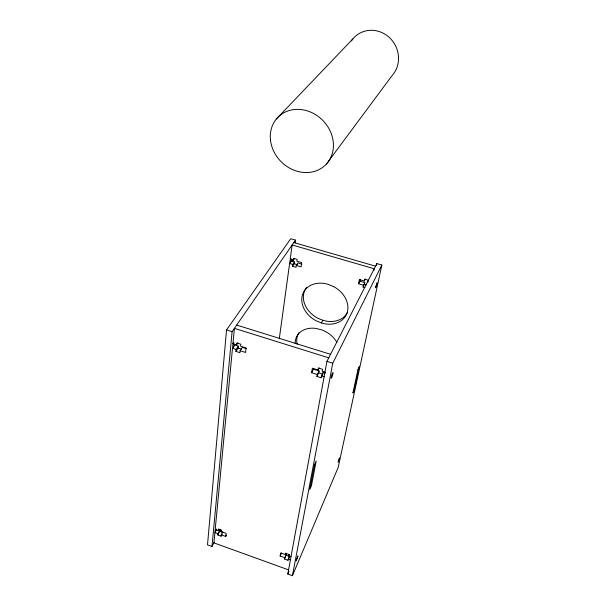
<?xml version="1.0" encoding="UTF-8"?>
<svg xmlns="http://www.w3.org/2000/svg" width="606" height="606" viewBox="0 0 606 606"><rect width="100%" height="100%" fill="white"/><g stroke="black" fill="none" stroke-linecap="round" stroke-linejoin="round"><path stroke-width="0.91" d="M295.114 242.923L295.508 240.112L290.713 238.734L226.53 329.922L207.51 544.87L211.979 546.491L214.198 542.34M211.979 546.491L232.09 331.664L295.508 240.112M216.456 529.689L214.903 532.56L213.918 542.862L288.539 569.882M246.21 348.601L242.324 347.374L240.12 350.722L239.923 352.677L235.923 351.412L238.15 348.071L238.347 346.117L234.734 344.973L232.484 348.306L215.206 529.424L218.221 530.508L218.993 529.068M237.908 342.92L236.567 344.912L232.924 343.761L234.393 328.346L328.755 357.828M222.235 534.022L221.084 536.181L217.774 534.992L217.91 533.644L219.842 530.045L218.342 529.508M218.221 530.508L218.357 529.144L221.682 530.333L221.546 531.697L226.083 533.325L225.75 536.462L221.22 534.833L222.758 531.947M235.923 351.412L236.12 349.457L238.347 346.117M236.567 344.912L236.764 342.935L240.787 344.208L240.59 346.185L246.081 347.92L245.589 352.457L240.12 350.722M217.774 534.992L219.705 531.394L219.842 530.045M221.084 536.181L221.22 534.833M279.268 338.913L289.607 263.489L291.281 261.004L294.44 261.936L294.19 263.754L292.531 266.246L296.023 267.276L296.281 265.458L297.925 262.959L301.894 264.125M292.501 261.663L292.766 259.792M292.531 266.246L292.781 264.428L294.44 261.936M373.864 270.556L374.243 268.776L292.145 244.968L290.183 259.27L293.372 260.201L293.63 258.361L297.145 259.391L296.887 261.231L301.682 262.64L301.061 266.86L296.281 265.458M289.282 557.247L287.964 560.262L284.555 559.035L284.79 557.702L280.146 556.028L280.684 552.93L285.343 554.604L286.009 553.096M311.62 372.72L313.476 369.198L319.089 370.97L317.271 374.508L311.62 372.72L312.401 368.198L318.074 369.993L319.165 367.872M285.343 554.604L285.585 553.248L289.009 554.482L288.767 555.831L291.107 556.672M316.923 376.455L318.748 372.917L322.869 374.22L321.066 377.773L316.923 376.455L317.271 374.508M318.074 369.993L318.423 368.024L322.597 369.334L322.24 371.304L325.278 372.266M284.555 559.035L286.449 553.937L284.79 557.702M318.748 372.917L319.089 370.97M287.964 560.262L289.524 555.907M321.066 377.773L321.422 375.826L323.225 372.281L325.483 372.993M322.983 373.569L323.225 372.281M287.797 574.018L326.937 361.381L376.879 263.61L381.856 265.049L338.231 467.287L292.425 575.7L287.797 574.018L288.91 571.428M292.425 575.7L332.755 363.206L381.856 265.049M358.555 283.782L359.934 281.161L364.82 282.601L363.464 285.229L358.555 283.782L359.396 279.571L364.327 281.01L365.342 279.048M359.934 281.161L360.267 279.48M364.895 287.577L363.1 287.047L363.464 285.229M364.327 281.01L364.698 279.177L368.327 280.237L367.948 282.078M363.1 287.047L364.82 282.601M376.493 265.458L376.879 263.61M288.767 555.831L289.426 554.323M280.146 556.028L281.487 553.028M225.75 536.462L226.508 535.015M219.986 531.53L220.879 529.871M321.392 322.937L322.869 320.263M293.372 260.201L294.622 258.345M232.924 343.761L233.818 342.435M326.49 163.953L392.143 75.523A27.012 25.308 59.8 0 0 388.438 36.693A27.012 25.308 59.8 0 0 351.328 40.966M276.328 119.026L352.828 38.951M293.834 242.529L375.568 266.178M294.19 263.754L297.667 264.777M364.448 284.411L366.244 284.941M289.607 263.489L292.781 264.428M236.666 325.066L330.55 354.313M226.53 329.922L232.09 331.664M326.937 361.381L332.755 363.206M238.15 348.071L241.324 349.071M321.422 375.826L324.445 376.788M232.484 348.306L236.12 349.457M219.705 531.394L223 532.576M286.214 555.27L289.607 556.49M214.903 532.56L217.91 533.644M288.206 558.929L290.539 559.762M291.569 258.906A2.545 0.553 -73.8 0 1 290.062 262.587A2.545 0.553 -73.8 0 1 290.569 258.929M234.689 344.064A2.947 0.742 -72.2 0 1 232.802 347.071A2.947 0.742 -72.2 0 1 233.749 342.602M216.607 529.03A2.53 0.492 -69.9 0 1 215.228 531.576A2.53 0.492 -69.9 0 1 215.448 529.356M295.175 343.594A23.24 17.763 28.4 0 1 315.855 328.407L321.71 329.869A23.24 17.763 28.4 0 1 336.883 342.398M347.42 312.605A24.051 19.172 29.5 0 1 323.286 320.43L317.589 318.127A24.051 19.172 29.5 0 1 306.704 287.252M297.16 344.185A23.142 17.733 28.3 0 1 298.917 332.702M338.148 462.007L339.511 458.075L338.148 462.007M375.652 287.108L375.682 287.759L377.182 282.858L375.652 287.108M296.273 560.179L296.304 560.717L297.932 555.869L296.273 560.179M314.476 464.81L309.764 489.481L311.439 485.739L316.173 461.09L314.476 464.81M358.002 369.372L352.927 393.036L354.207 390.181L359.29 366.554L358.002 369.372M333.55 286.547L327.626 284.176A24.164 19.21 29.5 0 0 302.523 294.736A24.164 19.21 29.5 0 0 316.09 320.786L321.809 323.104A24.164 19.21 29.5 0 0 347.132 312.704A24.164 19.21 29.5 0 0 333.55 286.547M331.876 377.144A3.007 0.401 -72.6 0 0 332.997 372.569A3.007 0.401 -72.6 0 0 331.33 376.553A3.007 0.401 -72.6 0 0 331.876 377.144M270.481 140.115A33.701 29.338 45.2 0 0 320.589 168.748A33.701 29.338 45.2 0 0 314.522 114.026A33.701 29.338 45.2 0 0 270.481 140.115"/></g></svg>
